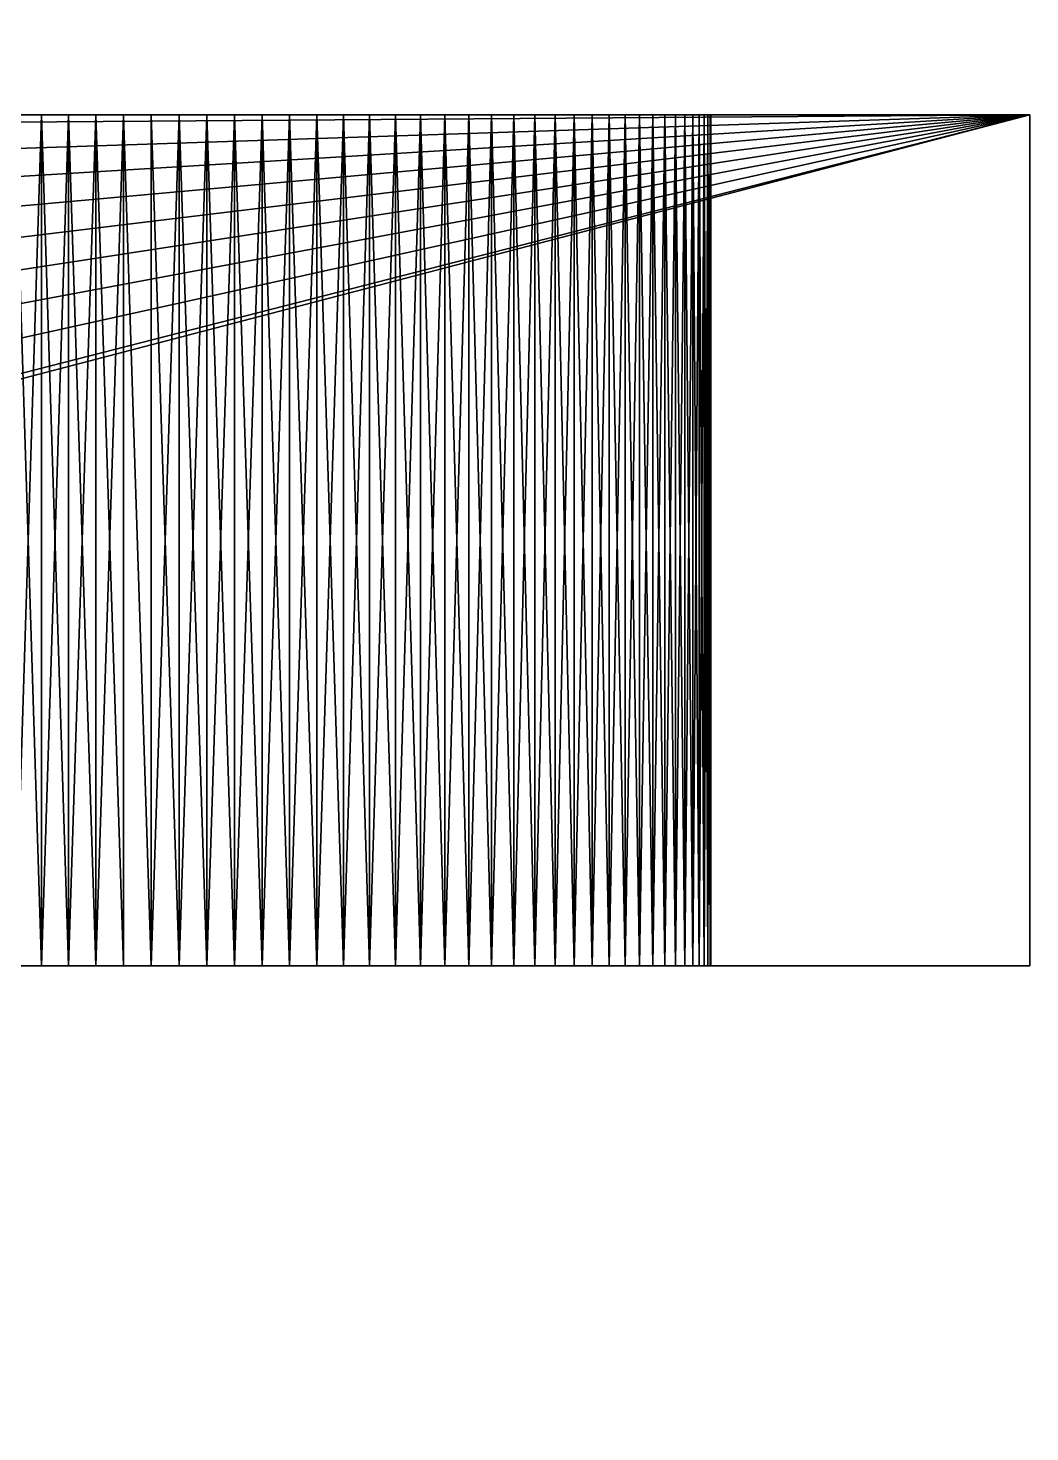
# Model space of a CAD drawing. Header units: millimetres. Extents: x 2854 to 3045, y 1707 to 1839.
# Drawn here: x 3041.398 to 3043.753, y 1748.665 to 1751.964 of the extents above; entities that cross this region are included whole.
import ezdxf

# ---------------------------------------------------------------- set-up
doc = ezdxf.new("R2010")
doc.units = ezdxf.units.MM

# ---------------------------------------------------------------- blocks, each defined once
blk = doc.blocks.new('Mastil_1')
at = {"color": 250, "true_color": 0x1e1e1e}
for p, q in [((9, 2.6019, 10), (9, -5.041, 10)), ((9, 2.6019), (9, -5.041)), ((11, -5.041, 10), (11, -1.041, 10)), ((11, -5.041), (11, -1.041)), ((11, -3.8277, 4.0286), (9, -3.8277, 4.0286)), ((9, -5.041, 10), (11, -5.041, 10)), ((9, -5.041), (11, -5.041)), ((9, -5.041, 10), (9, -5.041)), ((11, -5.041, 10), (11, -5.041))]:
    blk.add_line(p, q, dxfattribs=at)
for p, q in [((11, -2.7175, 3.7926), (9, -2.7175, 3.7926)), ((11, -2.7175, 6.2074), (9, -2.7175, 6.2074)), ((11, -2.7811, 3.7773), (9, -2.7811, 3.7773)), ((11, -2.7811, 6.2227), (9, -2.7811, 6.2227)), ((11, -2.8455, 3.7654), (9, -2.8455, 3.7654)), ((11, -2.8455, 6.2346), (9, -2.8455, 6.2346)), ((11, -2.9103, 3.7568), (9, -2.9103, 3.7568)), ((11, -2.9103, 6.2432), (9, -2.9103, 6.2432)), ((11, -2.9756, 3.7517), (9, -2.9756, 3.7517)), ((11, -2.9756, 6.2483), (9, -2.9756, 6.2483)), ((11, -3.041, 3.75), (9, -3.041, 3.75)), ((11, -3.041, 6.25), (9, -3.041, 6.25)), ((11, -3.1064, 3.7517), (9, -3.1064, 3.7517)), ((11, -3.1064, 6.2483), (9, -3.1064, 6.2483)), ((11, -3.1717, 3.7568), (9, -3.1717, 3.7568)), ((11, -3.1717, 6.2432), (9, -3.1717, 6.2432)), ((11, -3.2365, 3.7654), (9, -3.2365, 3.7654)), ((11, -3.2365, 6.2346), (9, -3.2365, 6.2346)), ((11, -3.3009, 3.7773), (9, -3.3009, 3.7773)), ((11, -3.3009, 6.2227), (9, -3.3009, 6.2227)), ((11, -3.3645, 3.7926), (9, -3.3645, 3.7926)), ((11, -3.3645, 6.2074), (9, -3.3645, 6.2074)), ((11, -3.4273, 3.8112), (9, -3.4273, 3.8112)), ((11, -3.4273, 6.1888), (9, -3.4273, 6.1888)), ((11, -3.489, 3.833), (9, -3.489, 3.833)), ((11, -3.489, 6.167), (9, -3.489, 6.167)), ((11, -3.5494, 3.8581), (9, -3.5494, 3.8581)), ((11, -3.5494, 6.1419), (9, -3.5494, 6.1419)), ((11, -3.6085, 3.8862), (9, -3.6085, 3.8862)), ((11, -3.6085, 6.1138), (9, -3.6085, 6.1138)), ((11, -3.666, 3.9175), (9, -3.666, 3.9175)), ((11, -3.666, 6.0825), (9, -3.666, 6.0825)), ((11, -3.7218, 3.9517), (9, -3.7218, 3.9517)), ((11, -3.7218, 6.0483), (9, -3.7218, 6.0483)), ((11, -3.7757, 3.9887), (9, -3.7757, 3.9887)), ((11, -3.7757, 6.0113), (9, -3.7757, 6.0113)), ((11, -3.8277, 5.9714), (9, -3.8277, 5.9714)), ((11, -3.8774, 5.9289), (9, -3.8774, 5.9289)), ((11, -3.8774, 4.0711), (9, -3.8774, 4.0711)), ((11, -3.9249, 5.8839), (9, -3.9249, 5.8839)), ((11, -3.9249, 4.1161), (9, -3.9249, 4.1161)), ((11, -3.9699, 5.8364), (9, -3.9699, 5.8364)), ((11, -3.9699, 4.1636), (9, -3.9699, 4.1636)), ((11, -4.0124, 5.7867), (9, -4.0124, 5.7867)), ((11, -4.0124, 4.2133), (9, -4.0124, 4.2133)), ((11, -4.0523, 5.7347), (9, -4.0523, 5.7347)), ((11, -4.0523, 4.2653), (9, -4.0523, 4.2653)), ((11, -4.0893, 5.6808), (9, -4.0893, 5.6808)), ((11, -4.0893, 4.3192), (9, -4.0893, 4.3192)), ((11, -4.1235, 5.625), (9, -4.1235, 5.625)), ((11, -4.1235, 4.375), (9, -4.1235, 4.375)), ((11, -4.1548, 5.5675), (9, -4.1548, 5.5675)), ((11, -4.1548, 4.4325), (9, -4.1548, 4.4325)), ((11, -4.1829, 5.5084), (9, -4.1829, 5.5084)), ((11, -4.1829, 4.4916), (9, -4.1829, 4.4916)), ((11, -4.208, 5.448), (9, -4.208, 5.448)), ((11, -4.208, 4.552), (9, -4.208, 4.552)), ((11, -4.2298, 5.3863), (9, -4.2298, 5.3863)), ((11, -4.2298, 4.6137), (9, -4.2298, 4.6137)), ((11, -4.2484, 5.3235), (9, -4.2484, 5.3235)), ((11, -4.2484, 4.6765), (9, -4.2484, 4.6765)), ((11, -4.2637, 5.2599), (9, -4.2637, 5.2599)), ((11, -4.2637, 4.7401), (9, -4.2637, 4.7401)), ((11, -4.2756, 5.1955), (9, -4.2756, 5.1955)), ((11, -4.2756, 4.8045), (9, -4.2756, 4.8045)), ((11, -4.2842, 5.1307), (9, -4.2842, 5.1307)), ((11, -4.2842, 4.8693), (9, -4.2842, 4.8693)), ((11, -4.2893, 5.0654), (9, -4.2893, 5.0654)), ((11, -4.2893, 4.9346), (9, -4.2893, 4.9346)), ((11, -4.291, 5), (9, -4.291, 5))]:
    blk.add_line(p, q)
at = {"color": 250, "true_color": 0x1e1e1e, "extrusion": (-1, -1.26869e-14, -1.14233e-14)}
blk.add_circle((3.041, 5, -9), 1.25, dxfattribs=at)
at = {"color": 250, "true_color": 0x1e1e1e, "extrusion": (-1, 3.56184e-14, -6.50718e-14)}
blk.add_circle((3.041, 5, -11), 1.25, dxfattribs=at)
at = {"color": 250, "true_color": 0x1e1e1e}
mesh = blk.add_polyface(dxfattribs=at)
corners = [(7, -5.041, 10), (5, -1.041, 10), (5, -5.041, 10), (5.0611, 3.4549, 10), (5.2768, 3.3066, 10), (5.5, 3.1699, 10), (5.73, 3.045, 10), (5.9663, 2.9323, 10), (6.2082, 2.8321, 10), (6.4549, 2.7447, 10), (6.7059, 2.6704, 10), (6.9604, 2.6093, 10), (7, 2.6019, 10), (11, -5.041, 10), (9, 2.6019, 10), (9, -5.041, 10), (9.0396, 2.6093, 10), (9.2941, 2.6704, 10), (9.5451, 2.7447, 10), (9.7918, 2.8321, 10), (10.0337, 2.9323, 10), (10.27, 3.045, 10), (10.5, 3.1699, 10), (10.7232, 3.3066, 10), (10.9389, 3.4549, 10), (11, -1.041, 10), (11.0002, -1.0153, 10), (11.0007, -0.9897, 10), (11.1466, 3.6143, 10), (11.0017, -0.964, 10), (11.003, -0.9384, 10), (11.0046, -0.9128, 10), (11.0066, -0.8872, 10), (11.009, -0.8616, 10), (11.0118, -0.8361, 10), (11.0149, -0.8106, 10), (11.0184, -0.7852, 10), (11.0223, -0.7598, 10), (11.0265, -0.7345, 10), (11.0311, -0.7092, 10), (11.0361, -0.684, 10), (11.0414, -0.6589, 10), (11.047, -0.6339, 10), (11.0531, -0.6089, 10), (11.0595, -0.584, 10), (11.0662, -0.5593, 10), (11.0733, -0.5346, 10), (11.0808, -0.51, 10), (11.0886, -0.4856, 10), (11.0968, -0.4612, 10), (11.1053, -0.437, 10), (11.1141, -0.4129, 10), (11.1233, -0.389, 10), (11.1329, -0.3651, 10), (11.1428, -0.3414, 10), (11.153, -0.3179, 10), (11.3457, 3.7843, 10), (11.1636, -0.2945, 10), (11.1745, -0.2713, 10), (11.1857, -0.2482, 10), (11.1973, -0.2253, 10)]
mesh.append_faces([[corners[k] for k in face] for face in [(0, 1, 2), (11, 0, 12), (13, 14, 15)]], dxfattribs={"vtx0": -1, "color": 250})
mesh.append_faces([[corners[k] for k in face] for face in [(3, 0, 4), (4, 0, 5), (5, 0, 6), (6, 0, 7), (7, 0, 8), (8, 0, 9), (9, 0, 10), (10, 0, 11), (14, 13, 16), (16, 13, 17), (17, 13, 18), (18, 13, 19), (19, 13, 20), (20, 13, 21), (21, 13, 22), (22, 13, 23), (23, 13, 24)]], dxfattribs={"vtx0": -1, "vtx1": -1, "color": 250})
mesh.append_faces([[corners[k] for k in face] for face in [(1, 0, 3)]], dxfattribs={"vtx0": -1, "vtx1": -1, "vtx2": -1, "color": 250})
mesh.append_faces([[corners[k] for k in face] for face in [(24, 13, 25), (24, 25, 26), (24, 26, 27), (28, 27, 29), (28, 29, 30), (28, 30, 31), (28, 31, 32), (28, 32, 33), (28, 33, 34), (28, 34, 35), (28, 35, 36), (28, 36, 37), (28, 37, 38), (28, 38, 39), (28, 39, 40), (28, 40, 41), (28, 41, 42), (28, 42, 43), (28, 43, 44), (28, 44, 45), (28, 45, 46), (28, 46, 47), (28, 47, 48), (28, 48, 49), (28, 49, 50), (28, 50, 51), (28, 51, 52), (28, 52, 53), (28, 53, 54), (28, 54, 55), (56, 55, 57), (56, 57, 58), (56, 58, 59), (56, 59, 60)]], dxfattribs={"vtx0": -1, "vtx2": -1, "color": 250})
mesh = blk.add_polyface(dxfattribs=at)
corners = [(10.9389, 3.4549), (11.0002, -1.0153), (11, -1.041), (11.0007, -0.9897), (11.1466, 3.6143), (11.0017, -0.964), (11.003, -0.9384), (11.0046, -0.9128), (11.0066, -0.8872), (11.009, -0.8616), (11.0118, -0.8361), (11.0149, -0.8106), (11.0184, -0.7852), (11.0223, -0.7598), (11.0265, -0.7345), (11.0311, -0.7092), (11.0361, -0.684), (11.0414, -0.6589), (11.047, -0.6339), (11.0531, -0.6089), (11.0595, -0.584), (11.0662, -0.5593), (11.0733, -0.5346), (11.0808, -0.51), (11.0886, -0.4856), (11.0968, -0.4612), (11.1053, -0.437), (11.1141, -0.4129), (11.1233, -0.389), (11.1329, -0.3651), (11.1428, -0.3414), (11.153, -0.3179), (11.3457, 3.7843), (11.1636, -0.2945), (11.1745, -0.2713), (11.1857, -0.2482), (11.1973, -0.2253), (9, 2.6019), (11, -5.041), (9, -5.041), (9.0396, 2.6093), (9.2941, 2.6704), (9.5451, 2.7447), (9.7918, 2.8321), (10.0337, 2.9323), (10.27, 3.045), (10.5, 3.1699), (10.7232, 3.3066), (5, -1.041), (7, -5.041), (5, -5.041), (5.0611, 3.4549), (5.2768, 3.3066), (5.5, 3.1699), (5.73, 3.045), (5.9663, 2.9323), (6.2082, 2.8321), (6.4549, 2.7447), (6.7059, 2.6704), (6.9604, 2.6093), (7, 2.6019)]
mesh.append_faces([[corners[k] for k in face] for face in [(37, 38, 39), (48, 49, 50), (49, 59, 60)]], dxfattribs={"vtx0": -1, "color": 250})
mesh.append_faces([[corners[k] for k in face] for face in [(1, 0, 3), (3, 4, 5), (5, 4, 6), (6, 4, 7), (7, 4, 8), (8, 4, 9), (9, 4, 10), (10, 4, 11), (11, 4, 12), (12, 4, 13), (13, 4, 14), (14, 4, 15), (15, 4, 16), (16, 4, 17), (17, 4, 18), (18, 4, 19), (19, 4, 20), (20, 4, 21), (21, 4, 22), (22, 4, 23), (23, 4, 24), (24, 4, 25), (25, 4, 26), (26, 4, 27), (27, 4, 28), (28, 4, 29), (29, 4, 30), (30, 4, 31), (31, 32, 33), (33, 32, 34), (34, 32, 35), (35, 32, 36), (38, 0, 2)]], dxfattribs={"vtx0": -1, "vtx1": -1, "color": 250})
mesh.append_faces([[corners[k] for k in face] for face in [(49, 48, 51)]], dxfattribs={"vtx0": -1, "vtx1": -1, "vtx2": -1, "color": 250})
mesh.append_faces([[corners[k] for k in face] for face in [(0, 1, 2), (38, 37, 40), (38, 40, 41), (38, 41, 42), (38, 42, 43), (38, 43, 44), (38, 44, 45), (38, 45, 46), (38, 46, 47), (38, 47, 0), (49, 51, 52), (49, 52, 53), (49, 53, 54), (49, 54, 55), (49, 55, 56), (49, 56, 57), (49, 57, 58), (49, 58, 59)]], dxfattribs={"vtx0": -1, "vtx2": -1, "color": 250})
mesh = blk.add_polyface(dxfattribs=at)
corners = [(9, -5.041, 10), (9, -4.2756, 5.1955), (9, -5.041), (9, -4.2637, 5.2599), (9, -4.2484, 5.3235), (9, -4.2298, 5.3863), (9, -4.208, 5.448), (9, -4.1829, 5.5084), (9, -4.1548, 5.5675), (9, -4.1235, 5.625), (9, -4.0893, 5.6808), (9, -4.0523, 5.7347), (9, -4.0124, 5.7867), (9, -3.9699, 5.8364), (9, -3.9249, 5.8839), (9, -3.8774, 5.9289), (9, -3.8277, 5.9714), (9, -3.7757, 6.0113), (9, -3.7218, 6.0483), (9, 2.6019, 10), (9, -4.2842, 5.1307), (9, -4.2893, 5.0654), (9, -4.291, 5), (9, -3.666, 6.0825), (9, -3.6085, 6.1138), (9, -3.5494, 6.1419), (9, -3.489, 6.167), (9, -3.4273, 6.1888), (9, -3.3645, 6.2074), (9, -3.3009, 6.2227), (9, -3.2365, 6.2346), (9, -3.1717, 6.2432), (9, -3.1064, 6.2483), (9, -3.041, 6.25), (9, -2.9756, 6.2483), (9, -2.9103, 6.2432), (9, -2.8455, 6.2346), (9, -2.7811, 6.2227), (9, -2.7175, 6.2074), (9, -2.6547, 6.1888), (9, -2.593, 6.167), (9, -2.5326, 6.1419), (9, -2.4735, 6.1138), (9, -2.416, 6.0825), (9, -2.3602, 6.0483), (9, -2.3063, 6.0113), (9, -2.2544, 5.9714), (9, -2.2046, 5.9289), (9, -2.1571, 5.8839), (9, -2.1121, 5.8364), (9, -2.0696, 5.7867), (9, -2.0297, 5.7347), (9, -1.9927, 5.6808), (9, -1.9585, 5.625), (9, -1.9272, 5.5675), (9, -1.8991, 5.5084), (9, -1.874, 5.448), (9, -1.8522, 5.3863), (9, -1.8336, 5.3235), (9, -1.8183, 5.2599), (9, -1.8064, 5.1955), (9, -1.7979, 5.1307), (9, -1.7927, 5.0654), (9, -1.791, 5), (9, -3.7218, 3.9517), (9, 2.6019), (9, -3.7757, 3.9887), (9, -3.8277, 4.0286), (9, -3.8774, 4.0711), (9, -3.9249, 4.1161), (9, -3.9699, 4.1636), (9, -4.0124, 4.2133), (9, -4.0523, 4.2653), (9, -4.0893, 4.3192), (9, -4.1235, 4.375), (9, -4.1548, 4.4325), (9, -4.1829, 4.4916), (9, -4.208, 4.552), (9, -4.2298, 4.6137), (9, -4.2484, 4.6765), (9, -4.2637, 4.7401), (9, -4.2756, 4.8045), (9, -4.2842, 4.8693), (9, -4.2893, 4.9346), (9, -3.666, 3.9175), (9, -3.6085, 3.8862), (9, -3.5494, 3.8581), (9, -3.489, 3.833), (9, -3.4273, 3.8112), (9, -3.3645, 3.7926), (9, -3.3009, 3.7773), (9, -3.2365, 3.7654), (9, -3.1717, 3.7568), (9, -3.1064, 3.7517), (9, -3.041, 3.75), (9, -2.9756, 3.7517), (9, -2.9103, 3.7568), (9, -2.8455, 3.7654), (9, -2.7811, 3.7773), (9, -2.7175, 3.7926), (9, -2.6547, 3.8112), (9, -2.593, 3.833), (9, -2.5326, 3.8581), (9, -2.4735, 3.8862), (9, -2.416, 3.9175), (9, -2.3602, 3.9517), (9, -2.3063, 3.9887), (9, -2.2544, 4.0286), (9, -2.2046, 4.0711), (9, -2.1571, 4.1161), (9, -2.1121, 4.1636), (9, -2.0696, 4.2133), (9, -2.0297, 4.2653), (9, -1.9927, 4.3192), (9, -1.9585, 4.375), (9, -1.9272, 4.4325), (9, -1.8991, 4.4916), (9, -1.874, 4.552), (9, -1.8522, 4.6137), (9, -1.8336, 4.6765), (9, -1.8183, 4.7401), (9, -1.8064, 4.8045), (9, -1.7979, 4.8693), (9, -1.7927, 4.9346)]
mesh.append_faces([[corners[k] for k in face] for face in [(0, 1, 2), (1, 0, 3), (3, 0, 4), (4, 0, 5), (5, 0, 6), (6, 0, 7), (7, 0, 8), (8, 0, 9), (9, 0, 10), (10, 0, 11), (11, 0, 12), (12, 0, 13), (13, 0, 14), (14, 0, 15), (15, 0, 16), (16, 0, 17), (17, 0, 18), (18, 19, 23), (23, 19, 24), (24, 19, 25), (25, 19, 26), (26, 19, 27), (27, 19, 28), (28, 19, 29), (29, 19, 30), (30, 19, 31), (31, 19, 32), (32, 19, 33), (33, 19, 34), (34, 19, 35), (35, 19, 36), (36, 19, 37), (37, 19, 38), (38, 19, 39), (39, 19, 40), (40, 19, 41), (41, 19, 42), (42, 19, 43), (43, 19, 44), (44, 19, 45), (45, 19, 46), (46, 19, 47), (47, 19, 48), (48, 19, 49), (49, 19, 50), (50, 19, 51), (51, 19, 52), (52, 19, 53), (53, 19, 54), (54, 19, 55), (55, 19, 56), (56, 19, 57), (57, 19, 58), (58, 19, 59), (59, 19, 60), (60, 19, 61), (61, 19, 62), (62, 19, 63), (2, 64, 65), (64, 2, 66), (66, 2, 67), (67, 2, 68), (68, 2, 69), (69, 2, 70), (70, 2, 71), (71, 2, 72), (72, 2, 73), (73, 2, 74), (74, 2, 75), (75, 2, 76), (76, 2, 77), (77, 2, 78), (78, 2, 79), (79, 2, 80), (80, 2, 81), (81, 2, 82), (82, 2, 83), (83, 2, 22), (65, 63, 19)]], dxfattribs={"vtx0": -1, "vtx1": -1, "color": 250})
mesh.append_faces([[corners[k] for k in face] for face in [(18, 0, 19), (2, 1, 20), (2, 20, 21), (2, 21, 22), (65, 64, 84), (65, 84, 85), (65, 85, 86), (65, 86, 87), (65, 87, 88), (65, 88, 89), (65, 89, 90), (65, 90, 91), (65, 91, 92), (65, 92, 93), (65, 93, 94), (65, 94, 95), (65, 95, 96), (65, 96, 97), (65, 97, 98), (65, 98, 99), (65, 99, 100), (65, 100, 101), (65, 101, 102), (65, 102, 103), (65, 103, 104), (65, 104, 105), (65, 105, 106), (65, 106, 107), (65, 107, 108), (65, 108, 109), (65, 109, 110), (65, 110, 111), (65, 111, 112), (65, 112, 113), (65, 113, 114), (65, 114, 115), (65, 115, 116), (65, 116, 117), (65, 117, 118), (65, 118, 119), (65, 119, 120), (65, 120, 121), (65, 121, 122), (65, 122, 123), (65, 123, 63)]], dxfattribs={"vtx0": -1, "vtx2": -1, "color": 250})
mesh = blk.add_polyface(dxfattribs=at)
corners = [(11, -5.041), (11, -4.2893, 4.9346), (11, -4.291, 5), (11, -4.2842, 4.8693), (11, -4.2756, 4.8045), (11, -4.2637, 4.7401), (11, -4.2484, 4.6765), (11, -4.2298, 4.6137), (11, -4.208, 4.552), (11, -4.1829, 4.4916), (11, -4.1548, 4.4325), (11, -4.1235, 4.375), (11, -4.0893, 4.3192), (11, -4.0523, 4.2653), (11, -1.041), (11, -4.0124, 4.2133), (11, -3.9699, 4.1636), (11, -3.9249, 4.1161), (11, -3.8774, 4.0711), (11, -3.8277, 4.0286), (11, -3.7757, 3.9887), (11, -3.7218, 3.9517), (11, -3.666, 3.9175), (11, -3.6085, 3.8862), (11, -3.5494, 3.8581), (11, -3.489, 3.833), (11, -3.4273, 3.8112), (11, -3.3645, 3.7926), (11, -3.3009, 3.7773), (11, -3.2365, 3.7654), (11, -3.1717, 3.7568), (11, -3.1064, 3.7517), (11, -3.041, 3.75), (11, -2.9756, 3.7517), (11, -2.9103, 3.7568), (11, -2.8455, 3.7654), (11, -2.7811, 3.7773), (11, -2.7175, 3.7926), (11, -2.6547, 3.8112), (11, -2.593, 3.833), (11, -2.5326, 3.8581), (11, -2.4735, 3.8862), (11, -2.416, 3.9175), (11, -2.3602, 3.9517), (11, -2.3063, 3.9887), (11, -2.2544, 4.0286), (11, -2.2046, 4.0711), (11, -2.1571, 4.1161), (11, -2.1121, 4.1636), (11, -2.0696, 4.2133), (11, -2.0297, 4.2653), (11, -1.9927, 4.3192), (11, -1.9585, 4.375), (11, -1.9272, 4.4325), (11, -1.8991, 4.4916), (11, -1.874, 4.552), (11, -1.8522, 4.6137), (11, -1.8336, 4.6765), (11, -1.8183, 4.7401), (11, -1.8064, 4.8045), (11, -1.7979, 4.8693), (11, -1.7927, 4.9346), (11, -1.791, 5), (11, -1.041, 10), (11, -5.041, 10), (11, -4.0523, 5.7347), (11, -4.0893, 5.6808), (11, -4.1235, 5.625), (11, -4.1548, 5.5675), (11, -4.1829, 5.5084), (11, -4.208, 5.448), (11, -4.2298, 5.3863), (11, -4.2484, 5.3235), (11, -4.2637, 5.2599), (11, -4.2756, 5.1955), (11, -4.2842, 5.1307), (11, -4.2893, 5.0654), (11, -4.0124, 5.7867), (11, -3.9699, 5.8364), (11, -3.9249, 5.8839), (11, -3.8774, 5.9289), (11, -3.8277, 5.9714), (11, -3.7757, 6.0113), (11, -3.7218, 6.0483), (11, -3.666, 6.0825), (11, -3.6085, 6.1138), (11, -3.5494, 6.1419), (11, -3.489, 6.167), (11, -3.4273, 6.1888), (11, -3.3645, 6.2074), (11, -3.3009, 6.2227), (11, -3.2365, 6.2346), (11, -3.1717, 6.2432), (11, -3.1064, 6.2483), (11, -3.041, 6.25), (11, -2.9756, 6.2483), (11, -2.9103, 6.2432), (11, -2.8455, 6.2346), (11, -2.7811, 6.2227), (11, -2.7175, 6.2074), (11, -2.6547, 6.1888), (11, -2.593, 6.167), (11, -2.5326, 6.1419), (11, -2.4735, 6.1138), (11, -2.416, 6.0825), (11, -2.3602, 6.0483), (11, -2.3063, 6.0113), (11, -2.2544, 5.9714), (11, -2.2046, 5.9289), (11, -2.1571, 5.8839), (11, -2.1121, 5.8364), (11, -2.0696, 5.7867), (11, -2.0297, 5.7347), (11, -1.9927, 5.6808), (11, -1.9585, 5.625), (11, -1.9272, 5.5675), (11, -1.8991, 5.5084), (11, -1.874, 5.448), (11, -1.8522, 5.3863), (11, -1.8336, 5.3235), (11, -1.8183, 5.2599), (11, -1.8064, 5.1955), (11, -1.7979, 5.1307), (11, -1.7927, 5.0654)]
mesh.append_faces([[corners[k] for k in face] for face in [(1, 0, 3), (3, 0, 4), (4, 0, 5), (5, 0, 6), (6, 0, 7), (7, 0, 8), (8, 0, 9), (9, 0, 10), (10, 0, 11), (11, 0, 12), (12, 0, 13), (13, 14, 15), (15, 14, 16), (16, 14, 17), (17, 14, 18), (18, 14, 19), (19, 14, 20), (20, 14, 21), (21, 14, 22), (22, 14, 23), (23, 14, 24), (24, 14, 25), (25, 14, 26), (26, 14, 27), (27, 14, 28), (28, 14, 29), (29, 14, 30), (30, 14, 31), (31, 14, 32), (32, 14, 33), (33, 14, 34), (34, 14, 35), (35, 14, 36), (36, 14, 37), (37, 14, 38), (38, 14, 39), (39, 14, 40), (40, 14, 41), (41, 14, 42), (42, 14, 43), (43, 14, 44), (44, 14, 45), (45, 14, 46), (46, 14, 47), (47, 14, 48), (48, 14, 49), (49, 14, 50), (50, 14, 51), (51, 14, 52), (52, 14, 53), (53, 14, 54), (54, 14, 55), (55, 14, 56), (56, 14, 57), (57, 14, 58), (58, 14, 59), (59, 14, 60), (60, 14, 61), (61, 14, 62), (64, 65, 63), (65, 64, 66), (66, 64, 67), (67, 64, 68), (68, 64, 69), (69, 64, 70), (70, 64, 71), (71, 64, 72), (72, 64, 73), (73, 64, 74), (74, 0, 75), (75, 0, 76), (76, 0, 2)]], dxfattribs={"vtx0": -1, "vtx1": -1, "color": 250})
mesh.append_faces([[corners[k] for k in face] for face in [(0, 1, 2), (13, 0, 14), (62, 14, 63), (74, 64, 0), (63, 65, 77), (63, 77, 78), (63, 78, 79), (63, 79, 80), (63, 80, 81), (63, 81, 82), (63, 82, 83), (63, 83, 84), (63, 84, 85), (63, 85, 86), (63, 86, 87), (63, 87, 88), (63, 88, 89), (63, 89, 90), (63, 90, 91), (63, 91, 92), (63, 92, 93), (63, 93, 94), (63, 94, 95), (63, 95, 96), (63, 96, 97), (63, 97, 98), (63, 98, 99), (63, 99, 100), (63, 100, 101), (63, 101, 102), (63, 102, 103), (63, 103, 104), (63, 104, 105), (63, 105, 106), (63, 106, 107), (63, 107, 108), (63, 108, 109), (63, 109, 110), (63, 110, 111), (63, 111, 112), (63, 112, 113), (63, 113, 114), (63, 114, 115), (63, 115, 116), (63, 116, 117), (63, 117, 118), (63, 118, 119), (63, 119, 120), (63, 120, 121), (63, 121, 122), (63, 122, 123), (63, 123, 62)]], dxfattribs={"vtx0": -1, "vtx2": -1, "color": 250})
mesh = blk.add_polyface(dxfattribs=at)
corners = [(11, -2.7175, 3.7926), (9, -2.6547, 3.8112), (9, -2.7175, 3.7926), (11, -2.6547, 3.8112)]
mesh.append_faces([[corners[k] for k in face] for face in [(0, 1, 2), (1, 0, 3)]], dxfattribs={"vtx0": -1, "color": 250})
mesh = blk.add_polyface(dxfattribs=at)
corners = [(11, -2.6547, 6.1888), (9, -2.7175, 6.2074), (9, -2.6547, 6.1888), (11, -2.7175, 6.2074)]
mesh.append_faces([[corners[k] for k in face] for face in [(0, 1, 2), (1, 0, 3)]], dxfattribs={"vtx0": -1, "color": 250})
mesh = blk.add_polyface(dxfattribs=at)
corners = [(11, -2.7811, 3.7773), (9, -2.7175, 3.7926), (9, -2.7811, 3.7773), (11, -2.7175, 3.7926)]
mesh.append_faces([[corners[k] for k in face] for face in [(0, 1, 2), (1, 0, 3)]], dxfattribs={"vtx0": -1, "color": 250})
mesh = blk.add_polyface(dxfattribs=at)
corners = [(11, -2.7175, 6.2074), (9, -2.7811, 6.2227), (9, -2.7175, 6.2074), (11, -2.7811, 6.2227)]
mesh.append_faces([[corners[k] for k in face] for face in [(0, 1, 2), (1, 0, 3)]], dxfattribs={"vtx0": -1, "color": 250})
mesh = blk.add_polyface(dxfattribs=at)
corners = [(11, -2.8455, 3.7654), (9, -2.7811, 3.7773), (9, -2.8455, 3.7654), (11, -2.7811, 3.7773)]
mesh.append_faces([[corners[k] for k in face] for face in [(0, 1, 2), (1, 0, 3)]], dxfattribs={"vtx0": -1, "color": 250})
mesh = blk.add_polyface(dxfattribs=at)
corners = [(11, -2.7811, 6.2227), (9, -2.8455, 6.2346), (9, -2.7811, 6.2227), (11, -2.8455, 6.2346)]
mesh.append_faces([[corners[k] for k in face] for face in [(0, 1, 2), (1, 0, 3)]], dxfattribs={"vtx0": -1, "color": 250})
mesh = blk.add_polyface(dxfattribs=at)
corners = [(11, -2.9103, 3.7568), (9, -2.8455, 3.7654), (9, -2.9103, 3.7568), (11, -2.8455, 3.7654)]
mesh.append_faces([[corners[k] for k in face] for face in [(0, 1, 2), (1, 0, 3)]], dxfattribs={"vtx0": -1, "color": 250})
mesh = blk.add_polyface(dxfattribs=at)
corners = [(11, -2.8455, 6.2346), (9, -2.9103, 6.2432), (9, -2.8455, 6.2346), (11, -2.9103, 6.2432)]
mesh.append_faces([[corners[k] for k in face] for face in [(0, 1, 2), (1, 0, 3)]], dxfattribs={"vtx0": -1, "color": 250})
mesh = blk.add_polyface(dxfattribs=at)
corners = [(9, -2.9756, 3.7517), (11, -2.9103, 3.7568), (9, -2.9103, 3.7568), (11, -2.9756, 3.7517)]
mesh.append_faces([[corners[k] for k in face] for face in [(0, 1, 2), (1, 0, 3)]], dxfattribs={"vtx0": -1, "color": 250})
mesh = blk.add_polyface(dxfattribs=at)
corners = [(11, -2.9103, 6.2432), (9, -2.9756, 6.2483), (9, -2.9103, 6.2432), (11, -2.9756, 6.2483)]
mesh.append_faces([[corners[k] for k in face] for face in [(0, 1, 2), (1, 0, 3)]], dxfattribs={"vtx0": -1, "color": 250})
mesh = blk.add_polyface(dxfattribs=at)
corners = [(11, -3.041, 3.75), (9, -2.9756, 3.7517), (9, -3.041, 3.75), (11, -2.9756, 3.7517)]
mesh.append_faces([[corners[k] for k in face] for face in [(0, 1, 2), (1, 0, 3)]], dxfattribs={"vtx0": -1, "color": 250})
mesh = blk.add_polyface(dxfattribs=at)
corners = [(11, -2.9756, 6.2483), (9, -3.041, 6.25), (9, -2.9756, 6.2483), (11, -3.041, 6.25)]
mesh.append_faces([[corners[k] for k in face] for face in [(0, 1, 2), (1, 0, 3)]], dxfattribs={"vtx0": -1, "color": 250})
mesh = blk.add_polyface(dxfattribs=at)
corners = [(11, -3.1064, 3.7517), (9, -3.041, 3.75), (9, -3.1064, 3.7517), (11, -3.041, 3.75)]
mesh.append_faces([[corners[k] for k in face] for face in [(0, 1, 2), (1, 0, 3)]], dxfattribs={"vtx0": -1, "color": 250})
mesh = blk.add_polyface(dxfattribs=at)
corners = [(11, -3.041, 6.25), (9, -3.1064, 6.2483), (9, -3.041, 6.25), (11, -3.1064, 6.2483)]
mesh.append_faces([[corners[k] for k in face] for face in [(0, 1, 2), (1, 0, 3)]], dxfattribs={"vtx0": -1, "color": 250})
mesh = blk.add_polyface(dxfattribs=at)
corners = [(11, -3.1717, 3.7568), (9, -3.1064, 3.7517), (9, -3.1717, 3.7568), (11, -3.1064, 3.7517)]
mesh.append_faces([[corners[k] for k in face] for face in [(0, 1, 2), (1, 0, 3)]], dxfattribs={"vtx0": -1, "color": 250})
mesh = blk.add_polyface(dxfattribs=at)
corners = [(11, -3.1064, 6.2483), (9, -3.1717, 6.2432), (9, -3.1064, 6.2483), (11, -3.1717, 6.2432)]
mesh.append_faces([[corners[k] for k in face] for face in [(0, 1, 2), (1, 0, 3)]], dxfattribs={"vtx0": -1, "color": 250})
mesh = blk.add_polyface(dxfattribs=at)
corners = [(11, -3.2365, 3.7654), (9, -3.1717, 3.7568), (9, -3.2365, 3.7654), (11, -3.1717, 3.7568)]
mesh.append_faces([[corners[k] for k in face] for face in [(0, 1, 2), (1, 0, 3)]], dxfattribs={"vtx0": -1, "color": 250})
mesh = blk.add_polyface(dxfattribs=at)
corners = [(11, -3.1717, 6.2432), (9, -3.2365, 6.2346), (9, -3.1717, 6.2432), (11, -3.2365, 6.2346)]
mesh.append_faces([[corners[k] for k in face] for face in [(0, 1, 2), (1, 0, 3)]], dxfattribs={"vtx0": -1, "color": 250})
mesh = blk.add_polyface(dxfattribs=at)
corners = [(11, -3.3009, 3.7773), (9, -3.2365, 3.7654), (9, -3.3009, 3.7773), (11, -3.2365, 3.7654)]
mesh.append_faces([[corners[k] for k in face] for face in [(0, 1, 2), (1, 0, 3)]], dxfattribs={"vtx0": -1, "color": 250})
mesh = blk.add_polyface(dxfattribs=at)
corners = [(11, -3.2365, 6.2346), (9, -3.3009, 6.2227), (9, -3.2365, 6.2346), (11, -3.3009, 6.2227)]
mesh.append_faces([[corners[k] for k in face] for face in [(0, 1, 2), (1, 0, 3)]], dxfattribs={"vtx0": -1, "color": 250})
mesh = blk.add_polyface(dxfattribs=at)
corners = [(11, -3.3645, 3.7926), (9, -3.3009, 3.7773), (9, -3.3645, 3.7926), (11, -3.3009, 3.7773)]
mesh.append_faces([[corners[k] for k in face] for face in [(0, 1, 2), (1, 0, 3)]], dxfattribs={"vtx0": -1, "color": 250})
mesh = blk.add_polyface(dxfattribs=at)
corners = [(11, -3.3009, 6.2227), (9, -3.3645, 6.2074), (9, -3.3009, 6.2227), (11, -3.3645, 6.2074)]
mesh.append_faces([[corners[k] for k in face] for face in [(0, 1, 2), (1, 0, 3)]], dxfattribs={"vtx0": -1, "color": 250})
mesh = blk.add_polyface(dxfattribs=at)
corners = [(11, -3.4273, 3.8112), (9, -3.3645, 3.7926), (9, -3.4273, 3.8112), (11, -3.3645, 3.7926)]
mesh.append_faces([[corners[k] for k in face] for face in [(0, 1, 2), (1, 0, 3)]], dxfattribs={"vtx0": -1, "color": 250})
mesh = blk.add_polyface(dxfattribs=at)
corners = [(11, -3.3645, 6.2074), (9, -3.4273, 6.1888), (9, -3.3645, 6.2074), (11, -3.4273, 6.1888)]
mesh.append_faces([[corners[k] for k in face] for face in [(0, 1, 2), (1, 0, 3)]], dxfattribs={"vtx0": -1, "color": 250})
mesh = blk.add_polyface(dxfattribs=at)
corners = [(11, -3.489, 3.833), (9, -3.4273, 3.8112), (9, -3.489, 3.833), (11, -3.4273, 3.8112)]
mesh.append_faces([[corners[k] for k in face] for face in [(0, 1, 2), (1, 0, 3)]], dxfattribs={"vtx0": -1, "color": 250})
mesh = blk.add_polyface(dxfattribs=at)
corners = [(11, -3.4273, 6.1888), (9, -3.489, 6.167), (9, -3.4273, 6.1888), (11, -3.489, 6.167)]
mesh.append_faces([[corners[k] for k in face] for face in [(0, 1, 2), (1, 0, 3)]], dxfattribs={"vtx0": -1, "color": 250})
mesh = blk.add_polyface(dxfattribs=at)
corners = [(11, -3.5494, 3.8581), (9, -3.489, 3.833), (9, -3.5494, 3.8581), (11, -3.489, 3.833)]
mesh.append_faces([[corners[k] for k in face] for face in [(0, 1, 2), (1, 0, 3)]], dxfattribs={"vtx0": -1, "color": 250})
mesh = blk.add_polyface(dxfattribs=at)
corners = [(11, -3.489, 6.167), (9, -3.5494, 6.1419), (9, -3.489, 6.167), (11, -3.5494, 6.1419)]
mesh.append_faces([[corners[k] for k in face] for face in [(0, 1, 2), (1, 0, 3)]], dxfattribs={"vtx0": -1, "color": 250})
mesh = blk.add_polyface(dxfattribs=at)
corners = [(11, -3.6085, 3.8862), (9, -3.5494, 3.8581), (9, -3.6085, 3.8862), (11, -3.5494, 3.8581)]
mesh.append_faces([[corners[k] for k in face] for face in [(0, 1, 2), (1, 0, 3)]], dxfattribs={"vtx0": -1, "color": 250})
mesh = blk.add_polyface(dxfattribs=at)
corners = [(11, -3.5494, 6.1419), (9, -3.6085, 6.1138), (9, -3.5494, 6.1419), (11, -3.6085, 6.1138)]
mesh.append_faces([[corners[k] for k in face] for face in [(0, 1, 2), (1, 0, 3)]], dxfattribs={"vtx0": -1, "color": 250})
mesh = blk.add_polyface(dxfattribs=at)
corners = [(11, -3.666, 3.9175), (9, -3.6085, 3.8862), (9, -3.666, 3.9175), (11, -3.6085, 3.8862)]
mesh.append_faces([[corners[k] for k in face] for face in [(0, 1, 2), (1, 0, 3)]], dxfattribs={"vtx0": -1, "color": 250})
mesh = blk.add_polyface(dxfattribs=at)
corners = [(11, -3.6085, 6.1138), (9, -3.666, 6.0825), (9, -3.6085, 6.1138), (11, -3.666, 6.0825)]
mesh.append_faces([[corners[k] for k in face] for face in [(0, 1, 2), (1, 0, 3)]], dxfattribs={"vtx0": -1, "color": 250})
mesh = blk.add_polyface(dxfattribs=at)
corners = [(11, -3.7218, 3.9517), (9, -3.666, 3.9175), (9, -3.7218, 3.9517), (11, -3.666, 3.9175)]
mesh.append_faces([[corners[k] for k in face] for face in [(0, 1, 2), (1, 0, 3)]], dxfattribs={"vtx0": -1, "color": 250})
mesh = blk.add_polyface(dxfattribs=at)
corners = [(11, -3.666, 6.0825), (9, -3.7218, 6.0483), (9, -3.666, 6.0825), (11, -3.7218, 6.0483)]
mesh.append_faces([[corners[k] for k in face] for face in [(0, 1, 2), (1, 0, 3)]], dxfattribs={"vtx0": -1, "color": 250})
mesh = blk.add_polyface(dxfattribs=at)
corners = [(11, -3.7757, 3.9887), (9, -3.7218, 3.9517), (9, -3.7757, 3.9887), (11, -3.7218, 3.9517)]
mesh.append_faces([[corners[k] for k in face] for face in [(0, 1, 2), (1, 0, 3)]], dxfattribs={"vtx0": -1, "color": 250})
mesh = blk.add_polyface(dxfattribs=at)
corners = [(11, -3.7218, 6.0483), (9, -3.7757, 6.0113), (9, -3.7218, 6.0483), (11, -3.7757, 6.0113)]
mesh.append_faces([[corners[k] for k in face] for face in [(0, 1, 2), (1, 0, 3)]], dxfattribs={"vtx0": -1, "color": 250})
mesh = blk.add_polyface(dxfattribs=at)
corners = [(11, -3.8277, 4.0286), (9, -3.7757, 3.9887), (9, -3.8277, 4.0286), (11, -3.7757, 3.9887)]
mesh.append_faces([[corners[k] for k in face] for face in [(0, 1, 2), (1, 0, 3)]], dxfattribs={"vtx0": -1, "color": 250})
mesh = blk.add_polyface(dxfattribs=at)
corners = [(11, -3.7757, 6.0113), (9, -3.8277, 5.9714), (9, -3.7757, 6.0113), (11, -3.8277, 5.9714)]
mesh.append_faces([[corners[k] for k in face] for face in [(0, 1, 2), (1, 0, 3)]], dxfattribs={"vtx0": -1, "color": 250})
mesh = blk.add_polyface(dxfattribs=at)
corners = [(11, -3.8277, 5.9714), (9, -3.8774, 5.9289), (9, -3.8277, 5.9714), (11, -3.8774, 5.9289)]
mesh.append_faces([[corners[k] for k in face] for face in [(0, 1, 2), (1, 0, 3)]], dxfattribs={"vtx0": -1, "color": 250})
mesh = blk.add_polyface(dxfattribs=at)
corners = [(11, -3.8774, 4.0711), (9, -3.8277, 4.0286), (9, -3.8774, 4.0711), (11, -3.8277, 4.0286)]
mesh.append_faces([[corners[k] for k in face] for face in [(0, 1, 2), (1, 0, 3)]], dxfattribs={"vtx0": -1, "color": 250})
mesh = blk.add_polyface(dxfattribs=at)
corners = [(11, -3.8774, 5.9289), (9, -3.9249, 5.8839), (9, -3.8774, 5.9289), (11, -3.9249, 5.8839)]
mesh.append_faces([[corners[k] for k in face] for face in [(0, 1, 2), (1, 0, 3)]], dxfattribs={"vtx0": -1, "color": 250})
mesh = blk.add_polyface(dxfattribs=at)
corners = [(11, -3.9249, 4.1161), (9, -3.8774, 4.0711), (9, -3.9249, 4.1161), (11, -3.8774, 4.0711)]
mesh.append_faces([[corners[k] for k in face] for face in [(0, 1, 2), (1, 0, 3)]], dxfattribs={"vtx0": -1, "color": 250})
mesh = blk.add_polyface(dxfattribs=at)
corners = [(9, -3.9249, 5.8839), (11, -3.9699, 5.8364), (9, -3.9699, 5.8364), (11, -3.9249, 5.8839)]
mesh.append_faces([[corners[k] for k in face] for face in [(0, 1, 2), (1, 0, 3)]], dxfattribs={"vtx0": -1, "color": 250})
mesh = blk.add_polyface(dxfattribs=at)
corners = [(9, -3.9699, 4.1636), (11, -3.9249, 4.1161), (9, -3.9249, 4.1161), (11, -3.9699, 4.1636)]
mesh.append_faces([[corners[k] for k in face] for face in [(0, 1, 2), (1, 0, 3)]], dxfattribs={"vtx0": -1, "color": 250})
mesh = blk.add_polyface(dxfattribs=at)
corners = [(9, -3.9699, 5.8364), (11, -4.0124, 5.7867), (9, -4.0124, 5.7867), (11, -3.9699, 5.8364)]
mesh.append_faces([[corners[k] for k in face] for face in [(0, 1, 2), (1, 0, 3)]], dxfattribs={"vtx0": -1, "color": 250})
mesh = blk.add_polyface(dxfattribs=at)
corners = [(9, -4.0124, 4.2133), (11, -3.9699, 4.1636), (9, -3.9699, 4.1636), (11, -4.0124, 4.2133)]
mesh.append_faces([[corners[k] for k in face] for face in [(0, 1, 2), (1, 0, 3)]], dxfattribs={"vtx0": -1, "color": 250})
mesh = blk.add_polyface(dxfattribs=at)
corners = [(9, -4.0124, 5.7867), (11, -4.0523, 5.7347), (9, -4.0523, 5.7347), (11, -4.0124, 5.7867)]
mesh.append_faces([[corners[k] for k in face] for face in [(0, 1, 2), (1, 0, 3)]], dxfattribs={"vtx0": -1, "color": 250})
mesh = blk.add_polyface(dxfattribs=at)
corners = [(9, -4.0523, 4.2653), (11, -4.0124, 4.2133), (9, -4.0124, 4.2133), (11, -4.0523, 4.2653)]
mesh.append_faces([[corners[k] for k in face] for face in [(0, 1, 2), (1, 0, 3)]], dxfattribs={"vtx0": -1, "color": 250})
mesh = blk.add_polyface(dxfattribs=at)
corners = [(9, -4.0523, 5.7347), (11, -4.0893, 5.6808), (9, -4.0893, 5.6808), (11, -4.0523, 5.7347)]
mesh.append_faces([[corners[k] for k in face] for face in [(0, 1, 2), (1, 0, 3)]], dxfattribs={"vtx0": -1, "color": 250})
mesh = blk.add_polyface(dxfattribs=at)
corners = [(9, -4.0893, 4.3192), (11, -4.0523, 4.2653), (9, -4.0523, 4.2653), (11, -4.0893, 4.3192)]
mesh.append_faces([[corners[k] for k in face] for face in [(0, 1, 2), (1, 0, 3)]], dxfattribs={"vtx0": -1, "color": 250})
mesh = blk.add_polyface(dxfattribs=at)
corners = [(9, -4.0893, 5.6808), (11, -4.1235, 5.625), (9, -4.1235, 5.625), (11, -4.0893, 5.6808)]
mesh.append_faces([[corners[k] for k in face] for face in [(0, 1, 2), (1, 0, 3)]], dxfattribs={"vtx0": -1, "color": 250})
mesh = blk.add_polyface(dxfattribs=at)
corners = [(9, -4.1235, 4.375), (11, -4.0893, 4.3192), (9, -4.0893, 4.3192), (11, -4.1235, 4.375)]
mesh.append_faces([[corners[k] for k in face] for face in [(0, 1, 2), (1, 0, 3)]], dxfattribs={"vtx0": -1, "color": 250})
mesh = blk.add_polyface(dxfattribs=at)
corners = [(9, -4.1235, 5.625), (11, -4.1548, 5.5675), (9, -4.1548, 5.5675), (11, -4.1235, 5.625)]
mesh.append_faces([[corners[k] for k in face] for face in [(0, 1, 2), (1, 0, 3)]], dxfattribs={"vtx0": -1, "color": 250})
mesh = blk.add_polyface(dxfattribs=at)
corners = [(9, -4.1548, 4.4325), (11, -4.1235, 4.375), (9, -4.1235, 4.375), (11, -4.1548, 4.4325)]
mesh.append_faces([[corners[k] for k in face] for face in [(0, 1, 2), (1, 0, 3)]], dxfattribs={"vtx0": -1, "color": 250})
mesh = blk.add_polyface(dxfattribs=at)
corners = [(9, -4.1548, 5.5675), (11, -4.1829, 5.5084), (9, -4.1829, 5.5084), (11, -4.1548, 5.5675)]
mesh.append_faces([[corners[k] for k in face] for face in [(0, 1, 2), (1, 0, 3)]], dxfattribs={"vtx0": -1, "color": 250})
mesh = blk.add_polyface(dxfattribs=at)
corners = [(9, -4.1829, 4.4916), (11, -4.1548, 4.4325), (9, -4.1548, 4.4325), (11, -4.1829, 4.4916)]
mesh.append_faces([[corners[k] for k in face] for face in [(0, 1, 2), (1, 0, 3)]], dxfattribs={"vtx0": -1, "color": 250})
mesh = blk.add_polyface(dxfattribs=at)
corners = [(9, -4.1829, 5.5084), (11, -4.208, 5.448), (9, -4.208, 5.448), (11, -4.1829, 5.5084)]
mesh.append_faces([[corners[k] for k in face] for face in [(0, 1, 2), (1, 0, 3)]], dxfattribs={"vtx0": -1, "color": 250})
mesh = blk.add_polyface(dxfattribs=at)
corners = [(9, -4.208, 4.552), (11, -4.1829, 4.4916), (9, -4.1829, 4.4916), (11, -4.208, 4.552)]
mesh.append_faces([[corners[k] for k in face] for face in [(0, 1, 2), (1, 0, 3)]], dxfattribs={"vtx0": -1, "color": 250})
mesh = blk.add_polyface(dxfattribs=at)
corners = [(9, -4.208, 5.448), (11, -4.2298, 5.3863), (9, -4.2298, 5.3863), (11, -4.208, 5.448)]
mesh.append_faces([[corners[k] for k in face] for face in [(0, 1, 2), (1, 0, 3)]], dxfattribs={"vtx0": -1, "color": 250})
mesh = blk.add_polyface(dxfattribs=at)
corners = [(9, -4.2298, 4.6137), (11, -4.208, 4.552), (9, -4.208, 4.552), (11, -4.2298, 4.6137)]
mesh.append_faces([[corners[k] for k in face] for face in [(0, 1, 2), (1, 0, 3)]], dxfattribs={"vtx0": -1, "color": 250})
mesh = blk.add_polyface(dxfattribs=at)
corners = [(9, -4.2298, 5.3863), (11, -4.2484, 5.3235), (9, -4.2484, 5.3235), (11, -4.2298, 5.3863)]
mesh.append_faces([[corners[k] for k in face] for face in [(0, 1, 2), (1, 0, 3)]], dxfattribs={"vtx0": -1, "color": 250})
mesh = blk.add_polyface(dxfattribs=at)
corners = [(9, -4.2484, 4.6765), (11, -4.2298, 4.6137), (9, -4.2298, 4.6137), (11, -4.2484, 4.6765)]
mesh.append_faces([[corners[k] for k in face] for face in [(0, 1, 2), (1, 0, 3)]], dxfattribs={"vtx0": -1, "color": 250})
mesh = blk.add_polyface(dxfattribs=at)
corners = [(9, -4.2484, 5.3235), (11, -4.2637, 5.2599), (9, -4.2637, 5.2599), (11, -4.2484, 5.3235)]
mesh.append_faces([[corners[k] for k in face] for face in [(0, 1, 2), (1, 0, 3)]], dxfattribs={"vtx0": -1, "color": 250})
mesh = blk.add_polyface(dxfattribs=at)
corners = [(9, -4.2637, 4.7401), (11, -4.2484, 4.6765), (9, -4.2484, 4.6765), (11, -4.2637, 4.7401)]
mesh.append_faces([[corners[k] for k in face] for face in [(0, 1, 2), (1, 0, 3)]], dxfattribs={"vtx0": -1, "color": 250})
mesh = blk.add_polyface(dxfattribs=at)
corners = [(9, -4.2637, 5.2599), (11, -4.2756, 5.1955), (9, -4.2756, 5.1955), (11, -4.2637, 5.2599)]
mesh.append_faces([[corners[k] for k in face] for face in [(0, 1, 2), (1, 0, 3)]], dxfattribs={"vtx0": -1, "color": 250})
mesh = blk.add_polyface(dxfattribs=at)
corners = [(9, -4.2756, 4.8045), (11, -4.2637, 4.7401), (9, -4.2637, 4.7401), (11, -4.2756, 4.8045)]
mesh.append_faces([[corners[k] for k in face] for face in [(0, 1, 2), (1, 0, 3)]], dxfattribs={"vtx0": -1, "color": 250})
mesh = blk.add_polyface(dxfattribs=at)
corners = [(9, -4.2756, 5.1955), (11, -4.2842, 5.1307), (9, -4.2842, 5.1307), (11, -4.2756, 5.1955)]
mesh.append_faces([[corners[k] for k in face] for face in [(0, 1, 2), (1, 0, 3)]], dxfattribs={"vtx0": -1, "color": 250})
mesh = blk.add_polyface(dxfattribs=at)
corners = [(9, -4.2842, 4.8693), (11, -4.2756, 4.8045), (9, -4.2756, 4.8045), (11, -4.2842, 4.8693)]
mesh.append_faces([[corners[k] for k in face] for face in [(0, 1, 2), (1, 0, 3)]], dxfattribs={"vtx0": -1, "color": 250})
mesh = blk.add_polyface(dxfattribs=at)
corners = [(9, -4.2842, 5.1307), (11, -4.2893, 5.0654), (9, -4.2893, 5.0654), (11, -4.2842, 5.1307)]
mesh.append_faces([[corners[k] for k in face] for face in [(0, 1, 2), (1, 0, 3)]], dxfattribs={"vtx0": -1, "color": 250})
mesh = blk.add_polyface(dxfattribs=at)
corners = [(9, -4.2893, 4.9346), (11, -4.2842, 4.8693), (9, -4.2842, 4.8693), (11, -4.2893, 4.9346)]
mesh.append_faces([[corners[k] for k in face] for face in [(0, 1, 2), (1, 0, 3)]], dxfattribs={"vtx0": -1, "color": 250})
mesh = blk.add_polyface(dxfattribs=at)
corners = [(9, -4.2893, 5.0654), (11, -4.291, 5), (9, -4.291, 5), (11, -4.2893, 5.0654)]
mesh.append_faces([[corners[k] for k in face] for face in [(0, 1, 2), (1, 0, 3)]], dxfattribs={"vtx0": -1, "color": 250})
mesh = blk.add_polyface(dxfattribs=at)
corners = [(9, -4.291, 5), (11, -4.2893, 4.9346), (9, -4.2893, 4.9346), (11, -4.291, 5)]
mesh.append_faces([[corners[k] for k in face] for face in [(0, 1, 2), (1, 0, 3)]], dxfattribs={"vtx0": -1, "color": 250})
mesh = blk.add_polyface(dxfattribs=at)
corners = [(11, -5.041), (9, -5.041, 10), (9, -5.041), (11, -5.041, 10)]
mesh.append_faces([[corners[k] for k in face] for face in [(0, 1, 2), (1, 0, 3)]], dxfattribs={"vtx0": -1, "color": 250})

msp = doc.modelspace()

# ---------------------------------------------------------------- block references
at = {"color": 40, "true_color": 0xf8d731, "rotation": 89.99999999999919}
msp.add_blockref('Mastil_1', (3038.7119, 1740.7598, 0.0001), dxfattribs=at)

doc.saveas('drawing.dxf')
